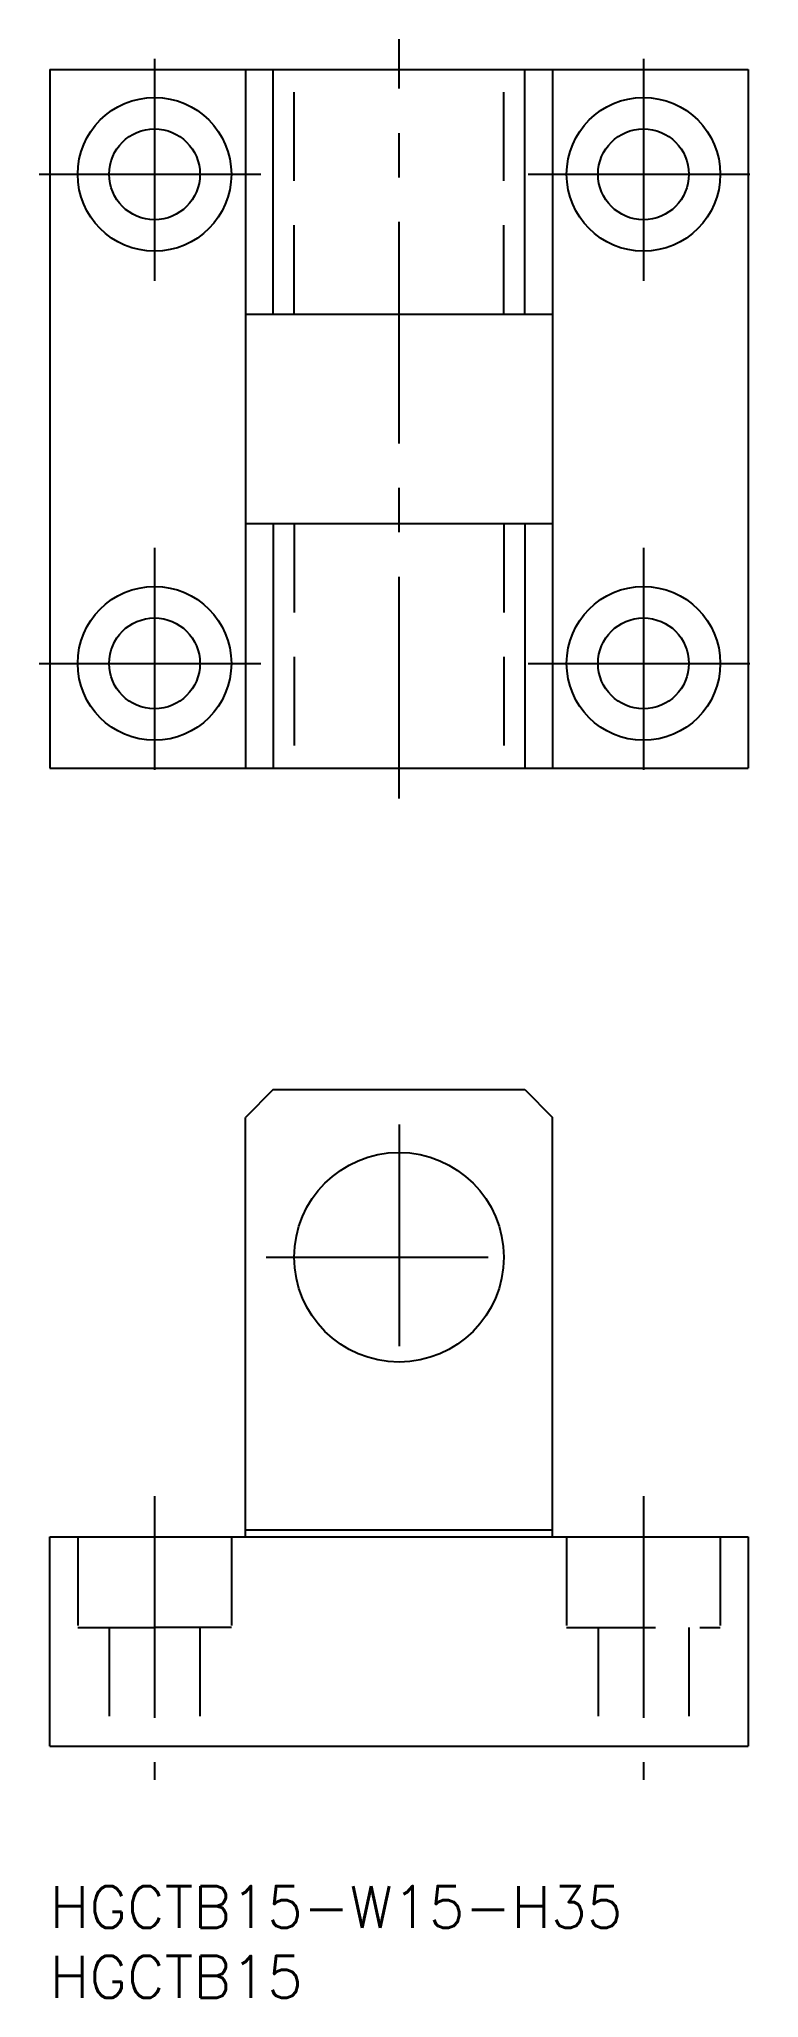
# Model space of a CAD drawing. Extents: x -1 to 51, y -8 to 132.
import ezdxf

# ---------------------------------------------------------------- set-up
doc = ezdxf.new("R2010")
doc.units = 0
doc.header["$LTSCALE"] = 0.5
doc.linetypes.add('CENTER', pattern=[50.8, 31.75, -6.35, 6.35, -6.35])
doc.linetypes.add('DASHED', pattern=[19.05, 12.7, -6.35])
for name, color, linetype in [('MSM_CENTER', 1, 'CENTER'), ('MSM_CONTINUOUS', 7, 'CONTINUOUS'), ('MSM_DASHED', 4, 'DASHED'), ('MSM_PART_NUMBER', 7, 'CONTINUOUS')]:
    doc.layers.add(name, color=color, linetype=linetype)
doc.styles.get("Standard").update_dxf_attribs({"font": 'txt.shx', "height": 3, "bigfont": 'bigfont.shx'})

msp = doc.modelspace()

# ---------------------------------------------------------------- linework, layer by layer
at = {"layer": 'MSM_CENTER'}
for p, q in [((25, 77.83), (25, 132.17)), ((7.5, 130.76), (7.5, 114.24)), ((42.5, 130.76), (42.5, 114.24)), ((-0.76, 122.5), (15.76, 122.5)), ((34.24, 122.5), (50.76, 122.5)), ((7.5, 95.76), (7.5, 79.24)), ((42.5, 95.76), (42.5, 79.24)), ((-0.76, 87.5), (15.76, 87.5)), ((34.24, 87.5), (50.76, 87.5)), ((25, 54.5), (25, 35.5)), ((15.5, 45), (34.5, 45)), ((7.5, 27.91), (7.5, 7.61)), ((42.5, 27.91), (42.5, 7.61))]:
    msp.add_line(p, q, dxfattribs=at)
at = {"layer": 'MSM_CONTINUOUS'}
for p, q in [((0, 130), (0, 80)), ((0, 130), (50, 130)), ((14, 130), (14, 80)), ((16, 112.5), (16, 130)), ((34, 112.5), (34, 130)), ((36, 130), (36, 80)), ((50, 130), (50, 80)), ((14, 112.5), (36, 112.5)), ((14, 97.5), (36, 97.5)), ((16, 97.5), (16, 80)), ((34, 97.5), (34, 80)), ((0, 80), (50, 80)), ((16, 57), (14, 55)), ((16, 57), (34, 57)), ((34, 57), (36, 55)), ((14, 25), (14, 55)), ((36, 25), (36, 55)), ((14, 25.5), (36, 25.5)), ((0, 10), (0, 25)), ((0, 25), (50, 25)), ((50, 25), (50, 10)), ((0, 10), (50, 10))]:
    msp.add_line(p, q, dxfattribs=at)
for centre, radius in [((7.5, 122.5), 5.5), ((42.5, 122.5), 5.5), ((7.5, 122.5), 3.25), ((42.5, 122.5), 3.25), ((7.5, 87.5), 5.5), ((42.5, 87.5), 5.5), ((7.5, 87.5), 3.25), ((42.5, 87.5), 3.25), ((25, 45), 7.5)]:
    msp.add_circle(centre, radius, dxfattribs=at)
at = {"layer": 'MSM_DASHED'}
for p, q in [((17.5, 112.5), (17.5, 130)), ((32.5, 112.5), (32.5, 130)), ((17.5, 97.5), (17.5, 80)), ((32.5, 97.5), (32.5, 80)), ((2, 25), (2, 18.5)), ((13, 25), (13, 18.5)), ((37, 25), (37, 18.5)), ((48, 25), (48, 18.5)), ((2, 18.5), (7.5, 18.5)), ((4.25, 18.5), (4.25, 10)), ((13, 18.5), (7.5, 18.5)), ((10.75, 18.5), (10.75, 10)), ((37, 18.5), (48, 18.5)), ((39.25, 18.5), (39.25, 10)), ((45.75, 18.5), (45.75, 10))]:
    msp.add_line(p, q, dxfattribs=at)

# ---------------------------------------------------------------- texts
at = {"layer": 'MSM_PART_NUMBER'}
for s, p in [('HGCTB15-W15-H35', (0, -3)), ('HGCTB15', (0, -8))]:
    msp.add_text(s, height=3, dxfattribs=at).set_placement(p)

doc.saveas('drawing.dxf')
